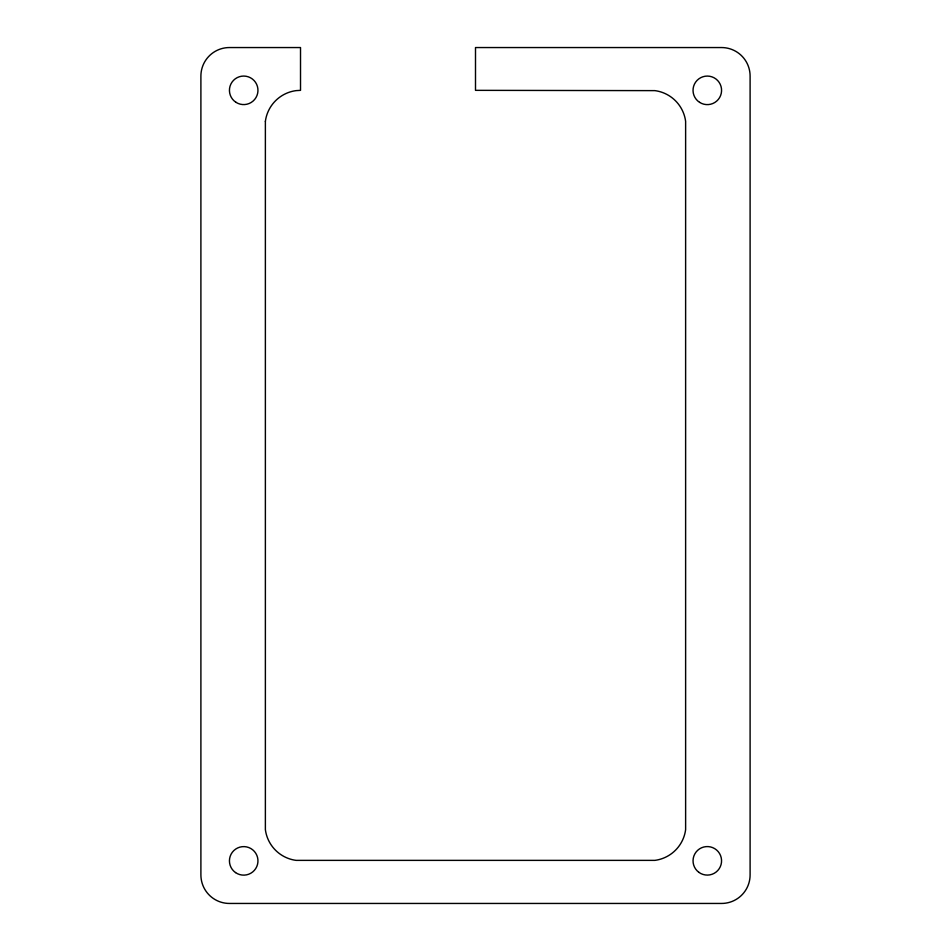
<?xml version="1.0" encoding="UTF-8"?>
<svg xmlns="http://www.w3.org/2000/svg" width="951" height="951" viewBox="0 0 951 951"><rect width="100%" height="100%" fill="white"/><g stroke="black" fill="none" stroke-linecap="round" stroke-linejoin="round"><path stroke-width="1.43" d="M265.377 121.348L265.377 829.652A35.674 35.674 0 0 0 296.094 860.37L654.906 860.37A35.674 35.674 0 0 0 685.623 829.652L685.623 121.348A35.674 35.674 0 0 0 654.906 90.63L475.5 90.345L475.5 47.55L721.571 47.55A28.53 28.53 0 0 1 750.101 76.08L750.101 874.92A28.53 28.53 0 0 1 721.571 903.45L229.429 903.45A28.53 28.53 0 0 1 200.899 874.92L200.899 76.08A28.53 28.53 0 0 1 229.429 47.55L300.516 47.55L300.516 90.345L296.094 90.63A35.674 35.674 0 0 0 265.377 121.348M235.991 102.328A14.265 14.265 0 0 0 257.947 90.999A14.265 14.265 0 0 0 237.156 77.649A14.265 14.265 0 0 0 235.991 102.328M235.539 872.578A14.265 14.265 0 0 0 257.911 862.093A14.265 14.265 0 0 0 237.643 847.959A14.265 14.265 0 0 0 235.539 872.578M698.926 872.376A14.265 14.265 0 0 0 721.488 862.319A14.265 14.265 0 0 0 701.493 847.805A14.265 14.265 0 0 0 698.926 872.376M699.591 102.351A14.265 14.265 0 0 0 721.559 91.023A14.265 14.265 0 0 0 700.768 77.661A14.265 14.265 0 0 0 699.591 102.351"/></g></svg>
